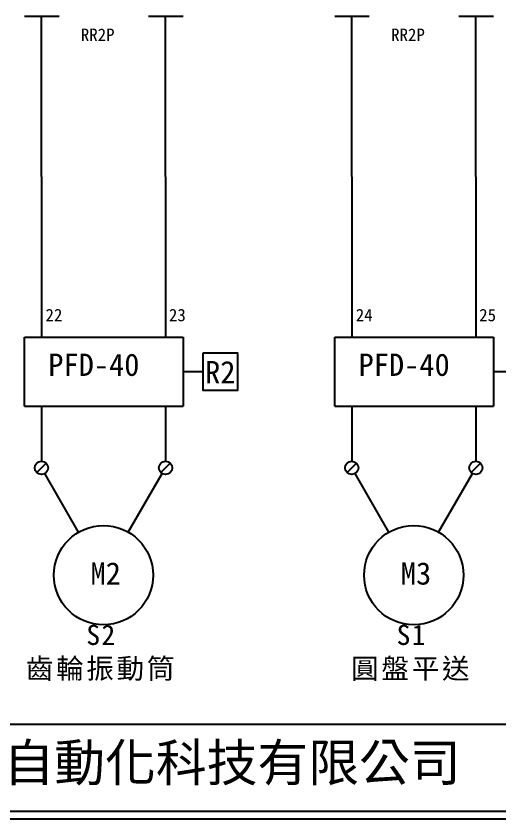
# Model space of a CAD drawing. Extents: x 10 to 297, y 3 to 207.
# Drawn here: x 67 to 145, y 3 to 132.4 of the extents above; entities that cross this region are included whole.
import ezdxf

# ---------------------------------------------------------------- set-up
doc = ezdxf.new("R2010")
doc.units = 0
doc.layers.get('0').update_dxf_attribs({"linetype": 'CONTINUOUS'})
doc.layers.add('圖框層', color=7, linetype='CONTINUOUS')
doc.layers.add('標尺寸層', color=3, linetype='CONTINUOUS')
doc.styles.add('STSL', font='kaiu.ttf')
doc.styles.add('標楷體', font='kaiu.ttf')

msp = doc.modelspace()

# ---------------------------------------------------------------- linework, layer by layer
for p, q in [((71.04, 132.37), (71.07, 80.65)), ((91.04, 132.37), (91.07, 80.65)), ((121.04, 132.37), (121.07, 80.65)), ((141.04, 132.37), (141.07, 80.65)), ((71.07, 69.51), (71.08, 60.66)), ((91.07, 69.51), (91.08, 60.66)), ((121.07, 69.51), (121.08, 60.66)), ((141.07, 69.51), (141.08, 60.66)), ((71.84, 60.34), (70.33, 58.83)), ((91.84, 60.34), (90.33, 58.83)), ((121.84, 60.34), (120.33, 58.83)), ((141.84, 60.34), (140.33, 58.83)), ((77.07, 49.21), (71.62, 58.66)), ((85.07, 49.21), (90.53, 58.67)), ((127.07, 49.21), (121.62, 58.66)), ((135.07, 49.21), (140.53, 58.67))]:
    msp.add_line(p, q)
for centre, radius in [((71.08, 59.58), 1.07), ((91.08, 59.58), 1.07), ((121.08, 59.58), 1.07), ((141.08, 59.58), 1.07), ((81.07, 42.28), 8), ((131.07, 42.28), 8)]:
    msp.add_circle(centre, radius)
at = {"layer": '圖框層', "color": 7}
for p, q in [((11.25, 18.25), (295.75, 18.25)), ((11.25, 4.25), (295.75, 4.25)), ((10, 3), (297, 3))]:
    msp.add_line(p, q, dxfattribs=at)
at = {"layer": '標尺寸層', "color": 7}
for p, q in [((68.34, 132.37), (73.91, 132.37)), ((88.34, 132.37), (93.91, 132.37)), ((118.34, 132.37), (123.91, 132.37)), ((138.34, 132.37), (143.91, 132.37)), ((68.34, 80.65), (73.91, 80.65)), ((68.34, 69.51), (68.34, 80.65)), ((73.91, 80.65), (88.34, 80.65)), ((88.34, 80.65), (93.91, 80.65)), ((93.91, 80.65), (93.91, 69.51)), ((118.34, 80.65), (123.91, 80.65)), ((118.34, 69.51), (118.34, 80.65)), ((123.91, 80.65), (138.34, 80.65)), ((138.34, 80.65), (143.91, 80.65)), ((143.91, 80.65), (143.91, 69.51)), ((93.91, 75.08), (97.14, 75.08)), ((143.91, 75.08), (147.14, 75.08)), ((68.34, 69.51), (73.91, 69.51)), ((73.91, 69.51), (88.34, 69.51)), ((88.34, 69.51), (93.91, 69.51)), ((118.34, 69.51), (123.91, 69.51)), ((123.91, 69.51), (138.34, 69.51)), ((138.34, 69.51), (143.91, 69.51))]:
    msp.add_line(p, q, dxfattribs=at)
msp.add_lwpolyline([(97.14, 78.12), (102.69, 78.12), (102.69, 72.04), (97.14, 72.04)], close=True, dxfattribs=at)

# ---------------------------------------------------------------- texts
at = {"color": 0, "char_height": 3.25, "width": 29.841, "attachment_point": 2, "style": '標楷體'}
for s, insert in [('{\\T1.1;S2\\P齒輪振動筒}', (80.75, 34.28)), ('{\\T1.1;S1\\P圓盤平送}', (130.75, 34.28))]:
    msp.add_mtext(s, dxfattribs=dict(at, insert=insert))
at = {"layer": '圖框層', "color": 4, "style": 'STSL'}
for s, height, p in [('RR2P', 2, (77.42, 128.36)), ('RR2P', 2, (127.42, 128.36)), ('22', 2, (71.73, 83.19)), ('23', 2, (91.62, 83.19)), ('24', 2, (121.73, 83.19)), ('25', 2, (141.62, 83.19)), ('PFD-40', 3.6, (72.18, 74.39)), ('PFD-40', 3.6, (122.18, 74.39)), ('R2', 3.6, (97.45, 73.19)), ('M2', 3.6, (78.99, 40.76)), ('M3', 3.6, (128.99, 40.76)), ('泓陞自動化科技有限公司', 6, (48.6, 9.08))]:
    msp.add_text(s, height=height, dxfattribs=at).set_placement(p)

doc.saveas('drawing.dxf')
